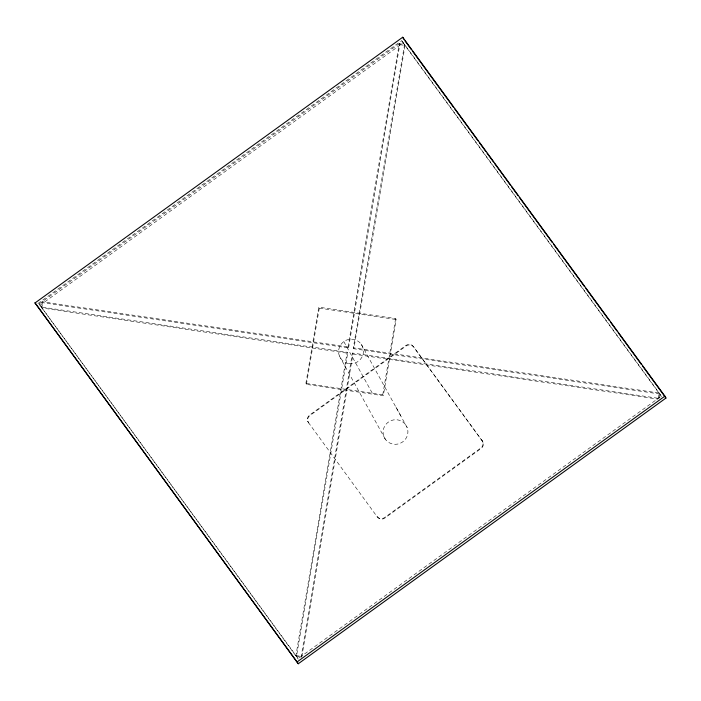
<?xml version="1.0" encoding="UTF-8"?>
<svg xmlns="http://www.w3.org/2000/svg" width="701" height="701" viewBox="0 0 701 701"><rect width="100%" height="100%" fill="white"/><g stroke="black" fill="none" stroke-linecap="round" stroke-linejoin="round"><path stroke-width="0.53" stroke-dasharray="3.5 2.63" d="M348.029 346.995L399.246 43.681L404.547 44.47L353.33 347.784L659.203 393.051L659.729 394.015L658.844 399.272L658.309 398.308L352.445 353.041L352.971 354.005L301.754 657.319L296.453 656.539L347.67 353.216L41.797 307.949L41.271 306.985L42.156 301.728L348.029 346.995L348.555 347.959L42.691 302.692L42.156 301.728M41.797 307.949L42.691 302.692M305.89 383.403L318.762 307.169L395.636 318.552L396.17 319.507L383.298 395.741L306.416 384.367L305.89 383.403L382.764 394.786L383.298 395.741M306.416 384.367L319.288 308.133L318.762 307.169M296.453 656.539L295.918 655.575L347.144 352.261L41.271 306.985M348.555 347.959L399.78 44.636L399.246 43.681M301.754 657.319L301.22 656.364L352.445 353.041M659.729 394.015L353.856 348.739L405.082 45.425L404.547 44.47M382.764 394.786L395.636 318.552M658.309 398.308L659.203 393.051M37.88 303.568L401.988 40.448M39.063 303.971L402.339 41.447L661.411 396.074L298.127 658.598L39.063 303.971L298.275 659.15M39.861 305.408L403.136 42.884L402.339 41.447M399.78 44.636L405.082 45.425M319.288 308.133L396.17 319.507M352.971 354.005L657.757 399.106M295.918 655.575L301.22 656.364M403.136 42.884L661.551 396.626M482.358 441.06L413.424 346.583A5.398 5.293 -28.9 0 0 405.923 345.47L309.632 415.053A5.398 5.293 -28.9 0 0 308.379 422.493L308.642 422.975A5.398 5.293 -28.9 0 1 309.895 415.535L406.186 345.952A5.398 5.293 -28.9 0 1 413.686 347.056L482.358 441.06A5.398 5.293 -28.9 0 1 481.096 448.491L384.805 518.083A5.398 5.293 -28.9 0 1 377.313 516.97L308.379 422.493M385.375 439.325L339.38 355.968M361.155 344.147L407.141 427.505A12.495 12.232 -28.9 0 1 393.445 444.171A12.495 12.232 -28.9 0 1 385.909 424.368A12.495 12.232 -28.9 0 1 407.141 427.505M396.039 407.246L401.051 416.236M482.752 441.796L483.015 442.27M353.33 347.784L353.856 348.739M343.814 341.58L372.503 393.559M347.144 352.261L347.67 353.216M307.721 421.275L307.984 421.757M377.042 516.488A5.398 5.293 -28.9 0 0 384.542 517.601L480.833 448.018A5.398 5.293 -28.9 0 0 482.086 440.579M348.975 363.617A12.495 12.232 -28.9 0 0 362.671 346.951A12.495 12.232 -28.9 0 0 341.44 343.805A12.495 12.232 -28.9 0 0 348.975 363.617"/><path stroke-width="1.05" d="M35.05 302.937L402.707 37.249L664.89 396.144L665.95 398.063L298.293 663.751L35.05 302.937L298.293 663.751M297.233 661.832L664.89 396.144M405.055 40.93L411.513 49.771M412.801 51.541L453.486 107.235M454.783 108.997L478.029 140.822M479.318 142.592L485.775 151.434M487.072 153.204L493.53 162.036M494.818 163.806L510.319 185.02M511.607 186.79L518.065 195.632M519.362 197.402L552.292 242.485M553.588 244.255L584.581 286.683M585.87 288.453L609.125 320.278M610.413 322.039L616.871 330.881M618.159 332.651L641.406 364.476M642.703 366.246L665.95 398.063M402.707 37.249L403.767 39.168"/></g></svg>
